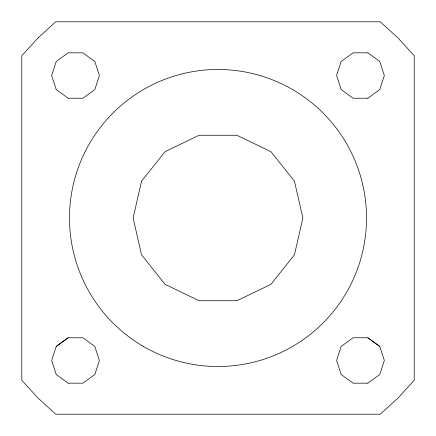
<?xml version="1.0" encoding="UTF-8"?>
<svg xmlns="http://www.w3.org/2000/svg" width="436" height="436" viewBox="0 0 436 436"><rect width="100%" height="100%" fill="white"/><g stroke="black" fill="none" stroke-linecap="round" stroke-linejoin="round"><path stroke-width="0.65" d="M68.158 383.168L82.905 383.168L94.835 374.502L99.397 360.468L94.835 346.435L82.905 337.769L68.158 337.769L56.222 346.435L51.661 360.468L56.222 374.502L68.163 383.173M367.837 98.231L379.778 89.565L384.339 75.532L379.778 61.503L367.837 52.827M56.222 346.446L68.163 337.769M367.837 383.173L379.778 374.502L384.339 360.468L379.778 346.446L367.842 337.769L353.095 337.769L341.159 346.446L336.603 360.468L341.165 374.502L353.1 383.173L367.842 383.168M367.842 52.832L353.095 52.832L341.159 61.503L336.603 75.532L341.165 89.565L353.095 98.231L367.842 98.231M68.158 98.231L82.905 98.231L94.835 89.565L99.397 75.532L94.835 61.498L82.9 52.827L68.158 52.832L56.222 61.503L51.661 75.532L56.222 89.565L68.163 98.231M367.837 337.769L379.778 346.446M141.542 181.174L133.133 218L141.542 254.826L165.081 284.348L199.121 300.736L236.879 300.736L270.92 284.348L294.458 254.826L302.867 218L294.458 181.174L270.92 151.652L236.879 135.264L199.121 135.264L165.081 151.652L141.542 181.174M37.97 37.97L21.8 55.748L21.8 380.252L37.97 398.03L55.748 414.2L380.252 414.2L398.03 398.03L414.2 380.252L414.2 55.748L398.03 37.97L380.252 21.8L55.748 21.8L37.97 37.97M143.744 346.62A148.518 148.518 0 0 0 366.518 218A148.518 148.518 0 0 0 143.744 89.38A148.518 148.518 0 0 0 143.744 346.62"/></g></svg>
